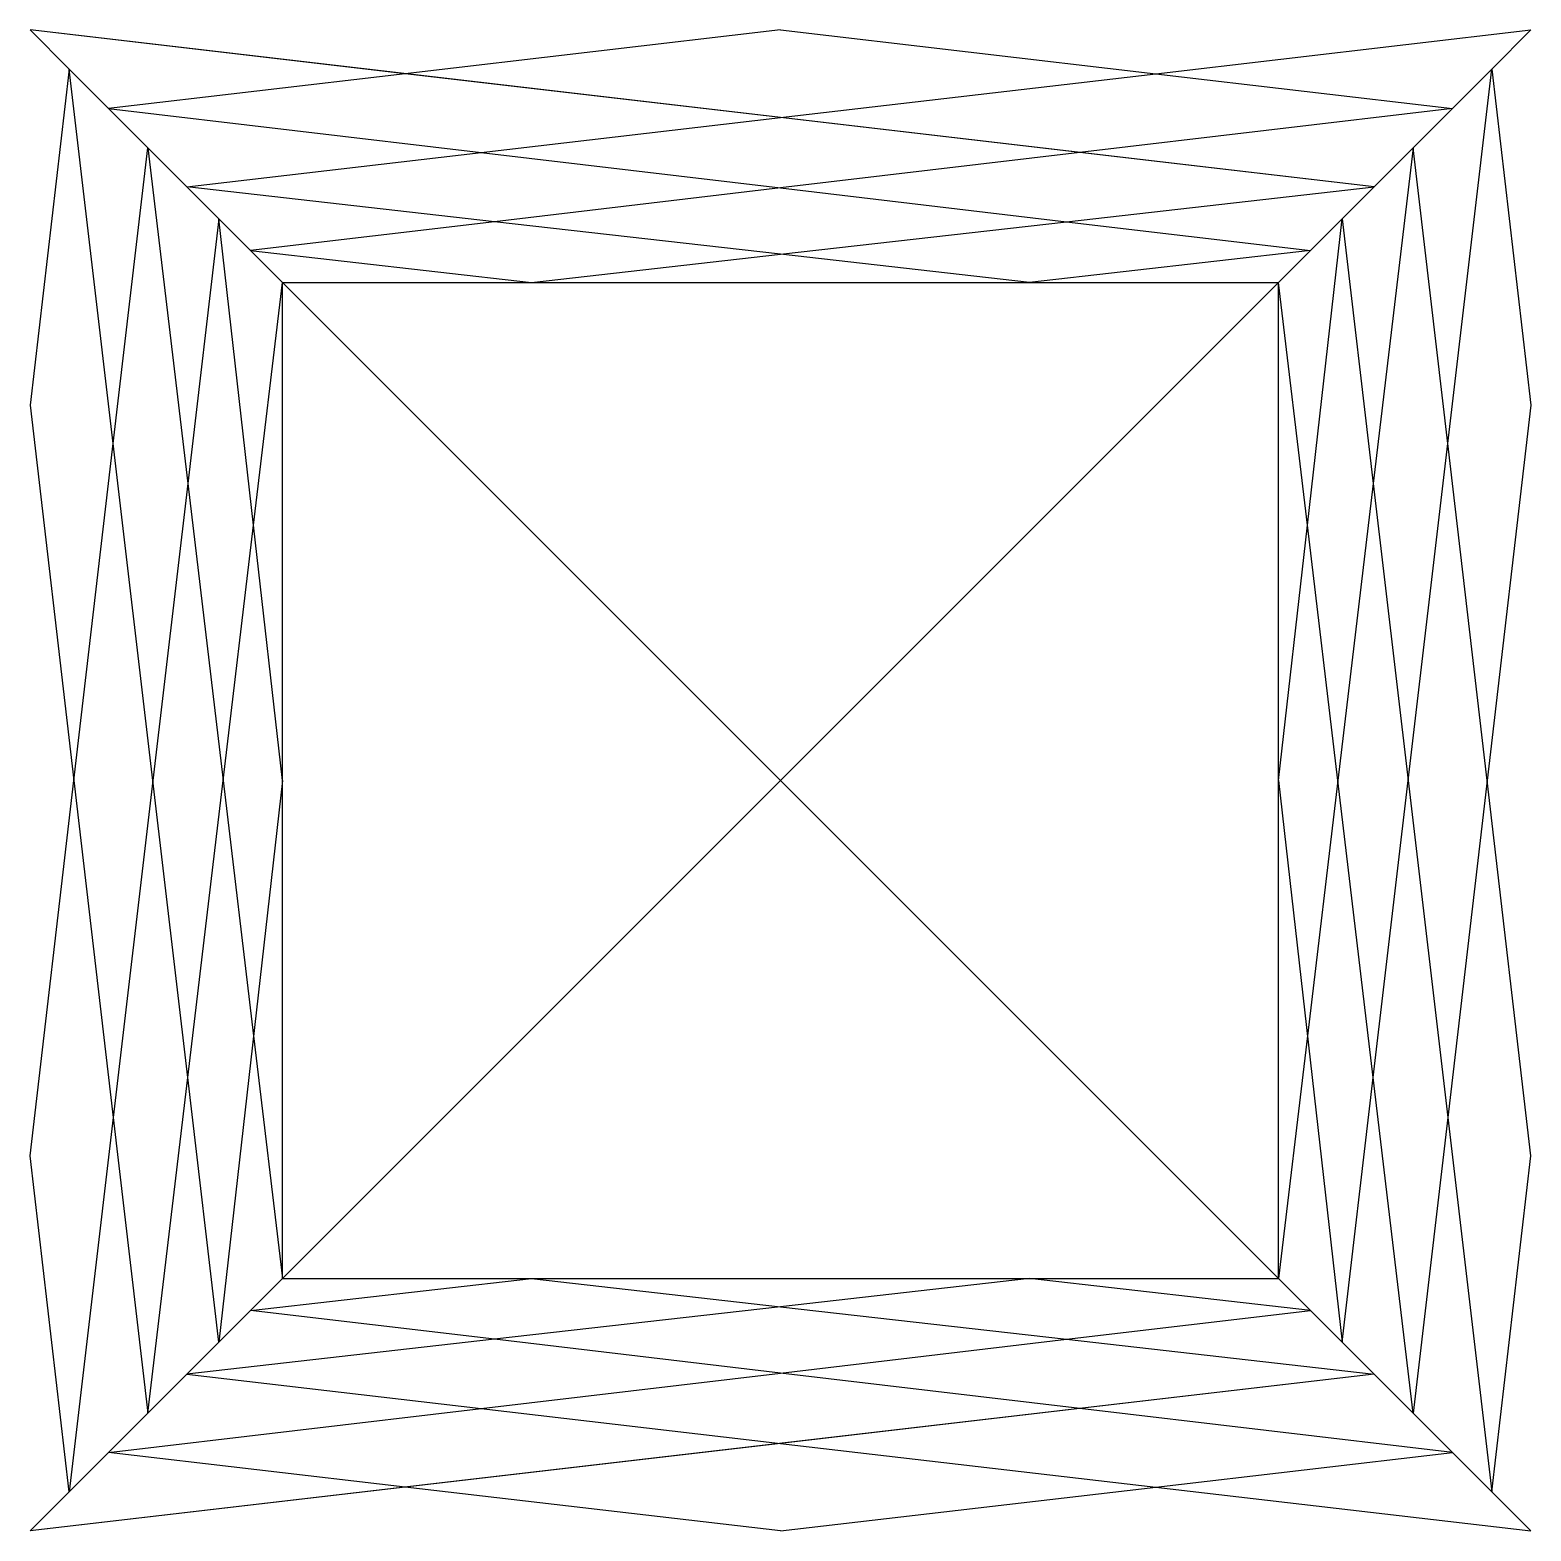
# Model space of a CAD drawing. Extents: x 2276.68 to 2280, y 1394.23 to 1397.54.
import ezdxf

# ---------------------------------------------------------------- set-up
doc = ezdxf.new("R2010")
doc.units = 0
for name, color, linetype in [('TRONCO_-_DIAGONAIS_HORIZON', 190, 'CONTINUOUS'), ('TRONCO_-_DIAGONAIS_VERTICA', 222, 'CONTINUOUS'), ('TRONCO_-_MONTANTES', 191, 'CONTINUOUS')]:
    doc.layers.add(name, color=color, linetype=linetype)

msp = doc.modelspace()

# ---------------------------------------------------------------- linework, layer by layer
at = {"layer": 'TRONCO_-_DIAGONAIS_HORIZON'}
for p, q in [((2277.2421, 1396.9867, 26), (2278.3421, 1395.8867, 26)), ((2278.3421, 1395.8867, 26), (2279.4421, 1396.9867, 26)), ((2277.2421, 1394.7867, 26), (2278.3421, 1395.8867, 26)), ((2278.3421, 1395.8867, 26), (2279.4421, 1394.7867, 26))]:
    msp.add_line(p, q, dxfattribs=at)
at = {"layer": 'TRONCO_-_DIAGONAIS_VERTICA'}
for p, q in [((2279.6531, 1397.1977, 24.1081), (2276.6844, 1397.5444, 21)), ((2277.5132, 1397.4476, 21.8678), (2276.6844, 1397.5444, 21)), ((2278.3421, 1397.5444, 21), (2277.5132, 1397.4476, 21.8678)), ((2278.3421, 1397.5444, 21), (2279.1709, 1397.4476, 21.8678)), ((2279.1709, 1397.4476, 21.8678), (2279.9998, 1397.5444, 21)), ((2276.771, 1397.4577, 21.777), (2276.6844, 1396.7155, 21)), ((2276.8681, 1396.6314, 22.6474), (2276.771, 1397.4577, 21.777)), ((2277.5132, 1397.4476, 21.8678), (2276.8577, 1397.371, 22.554)), ((2278.3421, 1397.3508, 22.7355), (2277.5132, 1397.4476, 21.8678)), ((2278.3421, 1397.3508, 22.7355), (2279.1709, 1397.4476, 21.8678)), ((2279.1709, 1397.4476, 21.8678), (2279.8264, 1397.371, 22.554)), ((2279.816, 1396.6314, 22.6474), (2279.9131, 1397.4577, 21.777)), ((2279.9131, 1397.4577, 21.777), (2279.9998, 1396.7155, 21)), ((2276.8577, 1397.371, 22.554), (2277.6812, 1397.2736, 23.4274)), ((2279.8264, 1397.371, 22.554), (2279.0029, 1397.2736, 23.4274)), ((2277.6812, 1397.2736, 23.4274), (2278.3421, 1397.3508, 22.7355)), ((2279.0029, 1397.2736, 23.4274), (2278.3421, 1397.3508, 22.7355)), ((2276.8681, 1396.6314, 22.6474), (2276.9444, 1397.2843, 23.3311)), ((2276.9444, 1397.2843, 23.3311), (2277.0327, 1396.543, 24.1232)), ((2277.031, 1397.1977, 24.1081), (2277.6812, 1397.2736, 23.4274)), ((2277.6812, 1397.2736, 23.4274), (2278.3421, 1397.1954, 24.1282)), ((2279.0029, 1397.2736, 23.4274), (2278.3421, 1397.1954, 24.1282)), ((2279.6531, 1397.1977, 24.1081), (2279.0029, 1397.2736, 23.4274)), ((2279.7398, 1397.2843, 23.3311), (2279.6514, 1396.543, 24.1232)), ((2279.816, 1396.6314, 22.6474), (2279.7398, 1397.2843, 23.3311)), ((2277.7101, 1397.1207, 24.7984), (2277.031, 1397.1977, 24.1081)), ((2278.3421, 1397.1954, 24.1282), (2277.7101, 1397.1207, 24.7984)), ((2278.3421, 1397.1954, 24.1282), (2278.974, 1397.1207, 24.7984)), ((2278.974, 1397.1207, 24.7984), (2279.6531, 1397.1977, 24.1081)), ((2277.1014, 1397.1273, 24.7387), (2277.0327, 1396.543, 24.1232)), ((2277.1781, 1396.4504, 25.4269), (2277.1014, 1397.1273, 24.7387)), ((2277.7101, 1397.1207, 24.7984), (2277.1717, 1397.057, 25.3694)), ((2278.3421, 1397.049, 25.4409), (2277.7101, 1397.1207, 24.7984)), ((2278.3421, 1397.049, 25.4409), (2278.974, 1397.1207, 24.7984)), ((2278.974, 1397.1207, 24.7984), (2279.5124, 1397.057, 25.3694)), ((2279.506, 1396.4504, 25.4269), (2279.5827, 1397.1273, 24.7387)), ((2279.5827, 1397.1273, 24.7387), (2279.6514, 1396.543, 24.1232)), ((2277.1717, 1397.057, 25.3694), (2277.7921, 1396.9867, 26)), ((2277.7921, 1396.9867, 26), (2278.3421, 1397.049, 25.4409)), ((2278.8921, 1396.9867, 26), (2278.3421, 1397.049, 25.4409)), ((2279.5124, 1397.057, 25.3694), (2278.8921, 1396.9867, 26)), ((2277.1781, 1396.4504, 25.4269), (2277.2421, 1396.9867, 26)), ((2279.506, 1396.4504, 25.4269), (2279.4421, 1396.9867, 26)), ((2276.6844, 1396.7155, 21), (2276.7812, 1395.8867, 21.8678)), ((2279.9998, 1396.7155, 21), (2279.903, 1395.8867, 21.8678)), ((2276.7812, 1395.8867, 21.8678), (2276.8681, 1396.6314, 22.6474)), ((2276.9556, 1395.8867, 23.4319), (2276.8681, 1396.6314, 22.6474)), ((2279.7285, 1395.8867, 23.4319), (2279.816, 1396.6314, 22.6474)), ((2279.903, 1395.8867, 21.8678), (2279.816, 1396.6314, 22.6474)), ((2277.0327, 1396.543, 24.1232), (2276.9556, 1395.8867, 23.4319)), ((2277.0327, 1396.543, 24.1232), (2277.111, 1395.8867, 24.8246)), ((2279.6514, 1396.543, 24.1232), (2279.5732, 1395.8867, 24.8246)), ((2279.6514, 1396.543, 24.1232), (2279.7285, 1395.8867, 23.4319)), ((2277.111, 1395.8867, 24.8246), (2277.1781, 1396.4504, 25.4269)), ((2277.2421, 1395.8867, 26), (2277.1781, 1396.4504, 25.4269)), ((2279.4421, 1395.8867, 26), (2279.506, 1396.4504, 25.4269)), ((2279.5732, 1395.8867, 24.8246), (2279.506, 1396.4504, 25.4269)), ((2276.6844, 1395.0578, 21), (2276.7812, 1395.8867, 21.8678)), ((2276.7812, 1395.8867, 21.8678), (2276.8681, 1395.142, 22.6474)), ((2276.9556, 1395.8867, 23.4319), (2276.8681, 1395.142, 22.6474)), ((2277.0327, 1395.2303, 24.1232), (2276.9556, 1395.8867, 23.4319)), ((2277.0327, 1395.2303, 24.1232), (2277.111, 1395.8867, 24.8246)), ((2277.2421, 1395.8867, 26), (2277.1014, 1394.646, 24.7387)), ((2277.111, 1395.8867, 24.8246), (2277.1781, 1395.323, 25.4269)), ((2279.4421, 1395.8867, 26), (2279.5827, 1394.646, 24.7387)), ((2279.5732, 1395.8867, 24.8246), (2279.506, 1395.323, 25.4269)), ((2279.6514, 1395.2303, 24.1232), (2279.5732, 1395.8867, 24.8246)), ((2279.6514, 1395.2303, 24.1232), (2279.7285, 1395.8867, 23.4319)), ((2279.7285, 1395.8867, 23.4319), (2279.816, 1395.142, 22.6474)), ((2279.903, 1395.8867, 21.8678), (2279.816, 1395.142, 22.6474)), ((2279.9998, 1395.0578, 21), (2279.903, 1395.8867, 21.8678)), ((2277.1781, 1395.323, 25.4269), (2277.2421, 1394.7867, 26)), ((2279.506, 1395.323, 25.4269), (2279.4421, 1394.7867, 26)), ((2276.9444, 1394.489, 23.3311), (2277.0327, 1395.2303, 24.1232)), ((2277.1014, 1394.646, 24.7387), (2277.0327, 1395.2303, 24.1232)), ((2279.5827, 1394.646, 24.7387), (2279.6514, 1395.2303, 24.1232)), ((2279.7398, 1394.489, 23.3311), (2279.6514, 1395.2303, 24.1232)), ((2276.8681, 1395.142, 22.6474), (2276.771, 1394.3156, 21.777)), ((2276.8681, 1395.142, 22.6474), (2276.9444, 1394.489, 23.3311)), ((2279.816, 1395.142, 22.6474), (2279.7398, 1394.489, 23.3311)), ((2279.816, 1395.142, 22.6474), (2279.9131, 1394.3156, 21.777)), ((2276.771, 1394.3156, 21.777), (2276.6844, 1395.0578, 21)), ((2279.9131, 1394.3156, 21.777), (2279.9998, 1395.0578, 21)), ((2277.1717, 1394.7163, 25.3694), (2277.7921, 1394.7867, 26)), ((2277.7921, 1394.7867, 26), (2278.3421, 1394.7243, 25.4409)), ((2278.8921, 1394.7867, 26), (2278.3421, 1394.7243, 25.4409)), ((2279.5124, 1394.7163, 25.3694), (2278.8921, 1394.7867, 26)), ((2277.7101, 1394.6526, 24.7984), (2277.1717, 1394.7163, 25.3694)), ((2278.3421, 1394.7243, 25.4409), (2277.7101, 1394.6526, 24.7984)), ((2278.3421, 1394.7243, 25.4409), (2278.974, 1394.6526, 24.7984)), ((2278.974, 1394.6526, 24.7984), (2279.5124, 1394.7163, 25.3694)), ((2277.7101, 1394.6526, 24.7984), (2277.031, 1394.5756, 24.1081)), ((2278.3421, 1394.5779, 24.1282), (2277.7101, 1394.6526, 24.7984)), ((2278.3421, 1394.5779, 24.1282), (2278.974, 1394.6526, 24.7984)), ((2278.974, 1394.6526, 24.7984), (2279.6531, 1394.5756, 24.1081)), ((2279.6531, 1394.5756, 24.1081), (2276.6844, 1394.229, 21)), ((2277.031, 1394.5756, 24.1081), (2277.6812, 1394.4997, 23.4274)), ((2277.6812, 1394.4997, 23.4274), (2278.3421, 1394.5779, 24.1282)), ((2279.0029, 1394.4997, 23.4274), (2278.3421, 1394.5779, 24.1282)), ((2279.6531, 1394.5756, 24.1081), (2279.0029, 1394.4997, 23.4274)), ((2276.8577, 1394.4023, 22.554), (2277.6812, 1394.4997, 23.4274)), ((2277.6812, 1394.4997, 23.4274), (2278.3421, 1394.4225, 22.7355)), ((2279.0029, 1394.4997, 23.4274), (2278.3421, 1394.4225, 22.7355)), ((2279.8264, 1394.4023, 22.554), (2279.0029, 1394.4997, 23.4274)), ((2278.3421, 1394.4225, 22.7355), (2277.5132, 1394.3258, 21.8678)), ((2278.3421, 1394.4225, 22.7355), (2279.1709, 1394.3258, 21.8678)), ((2277.5132, 1394.3258, 21.8678), (2276.8577, 1394.4023, 22.554)), ((2279.1709, 1394.3258, 21.8678), (2279.8264, 1394.4023, 22.554)), ((2277.5132, 1394.3258, 21.8678), (2276.6844, 1394.229, 21)), ((2278.3421, 1394.229, 21), (2277.5132, 1394.3258, 21.8678)), ((2278.3421, 1394.229, 21), (2279.1709, 1394.3258, 21.8678)), ((2279.1709, 1394.3258, 21.8678), (2279.9998, 1394.229, 21))]:
    msp.add_line(p, q, dxfattribs=at)
at = {"layer": 'TRONCO_-_MONTANTES'}
for p, q in [((2276.771, 1397.4577, 21.777), (2276.6844, 1397.5444, 21)), ((2279.9131, 1397.4577, 21.777), (2279.9998, 1397.5444, 21)), ((2276.8577, 1397.371, 22.554), (2276.771, 1397.4577, 21.777)), ((2279.8264, 1397.371, 22.554), (2279.9131, 1397.4577, 21.777)), ((2276.9444, 1397.2843, 23.3311), (2276.8577, 1397.371, 22.554)), ((2279.7398, 1397.2843, 23.3311), (2279.8264, 1397.371, 22.554)), ((2277.031, 1397.1977, 24.1081), (2276.9444, 1397.2843, 23.3311)), ((2279.6531, 1397.1977, 24.1081), (2279.7398, 1397.2843, 23.3311)), ((2277.1014, 1397.1273, 24.7387), (2277.031, 1397.1977, 24.1081)), ((2279.5827, 1397.1273, 24.7387), (2279.6531, 1397.1977, 24.1081)), ((2277.1717, 1397.057, 25.3694), (2277.1014, 1397.1273, 24.7387)), ((2279.5124, 1397.057, 25.3694), (2279.5827, 1397.1273, 24.7387)), ((2277.2421, 1396.9867, 26), (2277.1717, 1397.057, 25.3694)), ((2279.4421, 1396.9867, 26), (2279.5124, 1397.057, 25.3694)), ((2277.2421, 1394.7867, 26), (2277.1717, 1394.7163, 25.3694)), ((2279.4421, 1394.7867, 26), (2279.5124, 1394.7163, 25.3694)), ((2277.1717, 1394.7163, 25.3694), (2277.1014, 1394.646, 24.7387)), ((2279.5124, 1394.7163, 25.3694), (2279.5827, 1394.646, 24.7387)), ((2277.1014, 1394.646, 24.7387), (2277.031, 1394.5756, 24.1081)), ((2279.5827, 1394.646, 24.7387), (2279.6531, 1394.5756, 24.1081)), ((2277.031, 1394.5756, 24.1081), (2276.9444, 1394.489, 23.3311)), ((2279.6531, 1394.5756, 24.1081), (2279.7398, 1394.489, 23.3311)), ((2276.9444, 1394.489, 23.3311), (2276.8577, 1394.4023, 22.554)), ((2279.7398, 1394.489, 23.3311), (2279.8264, 1394.4023, 22.554)), ((2276.8577, 1394.4023, 22.554), (2276.771, 1394.3156, 21.777)), ((2279.8264, 1394.4023, 22.554), (2279.9131, 1394.3156, 21.777)), ((2276.771, 1394.3156, 21.777), (2276.6844, 1394.229, 21)), ((2279.9131, 1394.3156, 21.777), (2279.9998, 1394.229, 21))]:
    msp.add_line(p, q, dxfattribs=at)
at = {"layer": 'TRONCO_-_MONTANTES', "extrusion": (5e-16, -1, -2e-16)}
for p, q in [((2277.2421, 1396.9867, 26), (2277.7921, 1396.9867, 26)), ((2277.7921, 1396.9867, 26), (2278.8921, 1396.9867, 26)), ((2278.8921, 1396.9867, 26), (2279.4421, 1396.9867, 26)), ((2277.2421, 1394.7867, 26), (2277.7921, 1394.7867, 26)), ((2277.7921, 1394.7867, 26), (2278.8921, 1394.7867, 26)), ((2278.8921, 1394.7867, 26), (2279.4421, 1394.7867, 26))]:
    msp.add_line(p, q, dxfattribs=at)
at = {"layer": 'TRONCO_-_MONTANTES', "extrusion": (1, 8e-16, -8e-16)}
for p, q in [((2277.2421, 1395.8867, 26), (2277.2421, 1396.9867, 26)), ((2279.4421, 1395.8867, 26), (2279.4421, 1396.9867, 26)), ((2277.2421, 1394.7867, 26), (2277.2421, 1395.8867, 26)), ((2279.4421, 1394.7867, 26), (2279.4421, 1395.8867, 26))]:
    msp.add_line(p, q, dxfattribs=at)

doc.saveas('drawing.dxf')
